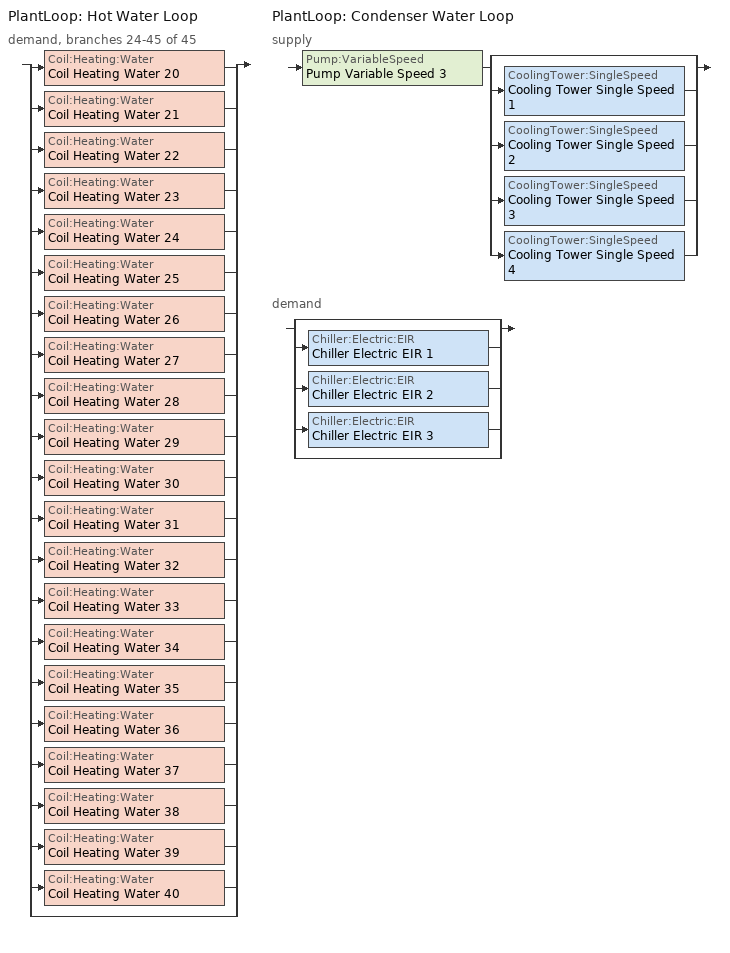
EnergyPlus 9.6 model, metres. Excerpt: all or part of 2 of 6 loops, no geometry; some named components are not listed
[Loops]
PlantLoop 'Hot Water Loop'
 demand, branches 24-45 of 45: split
  | Coil:Heating:Water 'Coil Heating Water 20'
  | Coil:Heating:Water 'Coil Heating Water 21'
  | Coil:Heating:Water 'Coil Heating Water 22'
  | Coil:Heating:Water 'Coil Heating Water 23'
  | Coil:Heating:Water 'Coil Heating Water 24'
  | Coil:Heating:Water 'Coil Heating Water 25'
  | Coil:Heating:Water 'Coil Heating Water 26'
  | Coil:Heating:Water 'Coil Heating Water 27'
  | Coil:Heating:Water 'Coil Heating Water 28'
  | Coil:Heating:Water 'Coil Heating Water 29'
  | Coil:Heating:Water 'Coil Heating Water 30'
  | Coil:Heating:Water 'Coil Heating Water 31'
  | Coil:Heating:Water 'Coil Heating Water 32'
  | Coil:Heating:Water 'Coil Heating Water 33'
  | Coil:Heating:Water 'Coil Heating Water 34'
  | Coil:Heating:Water 'Coil Heating Water 35'
  | Coil:Heating:Water 'Coil Heating Water 36'
  | Coil:Heating:Water 'Coil Heating Water 37'
  | Coil:Heating:Water 'Coil Heating Water 38'
  | Coil:Heating:Water 'Coil Heating Water 39'
  | Coil:Heating:Water 'Coil Heating Water 40'
  | bypass
PlantLoop 'Condenser Water Loop'
 supply: Pump:VariableSpeed 'Pump Variable Speed 3' > split
  | bypass
  | CoolingTower:SingleSpeed 'Cooling Tower Single Speed 1'
  | CoolingTower:SingleSpeed 'Cooling Tower Single Speed 2'
  | CoolingTower:SingleSpeed 'Cooling Tower Single Speed 3'
  | CoolingTower:SingleSpeed 'Cooling Tower Single Speed 4'
 demand: split
  | bypass
  | Chiller:Electric:EIR 'Chiller Electric EIR 1'
  | Chiller:Electric:EIR 'Chiller Electric EIR 2'
  | Chiller:Electric:EIR 'Chiller Electric EIR 3'
  | bypass
[Coil:Heating:Water] Availability Schedule=Always On Discrete; U-Factor Times Area Value W/K=Autosize; Maximum Water Flow Rate m3/s=Autosize; Performance Input Method=UFactorTimesAreaAndDesignWaterFlowRate; Rated Capacity W=Autosize; Rated Inlet Water Temperature C=82.2; Rated Inlet Air Temperature C=16.6; Rated Outlet Water Temperature C=71.1; Rated Outlet Air Temperature C=32.2; Rated Ratio for Air and Water Convection=0.5
Coil Heating Water 20; Coil Heating Water 21; Coil Heating Water 22; Coil Heating Water 23; Coil Heating Water 24; Coil Heating Water 25; Coil Heating Water 26; Coil Heating Water 27; Coil Heating Water 28; Coil Heating Water 29; Coil Heating Water 30; Coil Heating Water 31; Coil Heating Water 32; Coil Heating Water 33; Coil Heating Water 34; Coil Heating Water 35; Coil Heating Water 36; Coil Heating Water 37; Coil Heating Water 38; Coil Heating Water 39; Coil Heating Water 40
[PlantEquipmentList]
Condenser Water Loop Cooling Equipment List: CoolingTower:SingleSpeed, Cooling Tower Single Speed 1, CoolingTower:SingleSpeed, Cooling Tower Single Speed 2, CoolingTower:SingleSpeed, Cooling Tower Single Speed 3, CoolingTower:SingleSpeed, Cooling Tower Single Speed 4
[PlantLoop]
Condenser Water Loop: Fluid Type=Water; Plant Equipment Operation Scheme=Condenser Water Loop Operation Schemes; Maximum Loop Temperature=100; Minimum Loop Temperature=0; Maximum Loop Flow Rate=Autosize; Minimum Loop Flow Rate=0; Plant Loop Volume=Autocalculate; Load Distribution Scheme=Optimal; Plant Loop Demand Calculation Scheme=SingleSetpoint
[Sizing:Plant]
Condenser Water Loop: Loop Type=Condenser; Design Loop Exit Temperature=29.4; Loop Design Temperature Difference=5.6; Sizing Option=NonCoincident; Zone Timesteps in Averaging Window=1; Coincident Sizing Factor Mode=None
[Pump:VariableSpeed]
Pump Variable Speed 3: Design Maximum Flow Rate m3/s=Autosize; Design Pump Head Pa=179352; Design Power Consumption W=Autosize; Motor Efficiency=0.8; Fraction of Motor Inefficiencies to Fluid Stream=0; Coefficient 1 of the Part Load Performance Curve=0; Coefficient 2 of the Part Load Performance Curve=1; Coefficient 3 of the Part Load Performance Curve=0; Coefficient 4 of the Part Load Performance Curve=0; Design Minimum Flow Rate=0; Pump Control Type=Intermittent; Skin Loss Radiative Fraction=0.5; Design Power Sizing Method=PowerPerFlowPerPressure; Design Electric Power per Unit Flow Rate=348701.1; Design Shaft Power per Unit Flow Rate per Unit Head=1.28205; Design Minimum Flow Rate Fraction=0
[PlantEquipmentOperationSchemes]
Condenser Water Loop Operation Schemes: Control Scheme Object Type 1=PlantEquipmentOperation:CoolingLoad; Control Scheme Name 1=Condenser Water Loop Cooling Operation Scheme; Control Scheme Schedule Name 1=Always On Discrete
[PlantEquipmentOperation:CoolingLoad]
Condenser Water Loop Cooling Operation Scheme: Load Range Lower Limit 1=0; Load Range Upper Limit 1=1000000000; Range Equipment List Name 1=Condenser Water Loop Cooling Equipment List
[CoolingTower:SingleSpeed] Design Water Flow Rate m3/s=Autosize; Design Air Flow Rate m3/s=Autosize; Design Fan Power W=Autosize; Design U-Factor Times Area Value W/K=Autosize; Free Convection Regime Air Flow Rate m3/s=Autosize; Free Convection Regime Air Flow Rate Sizing Factor=0.1; Free Convection Regime U-Factor Times Area Value W/K=Autosize; Free Convection U-Factor Times Area Value Sizing Factor=0.1; Performance Input Method=UFactorTimesAreaAndDesignWaterFlowRate; Heat Rejection Capacity and Nominal Capacity Sizing Ratio=1.25; Free Convection Capacity W=0; Free Convection Nominal Capacity Sizing Factor=0.1; Design Inlet Air Dry-Bulb Temperature C=25.6; Design Inlet Air Wet-Bulb Temperature C=25.6; Design Approach Temperature deltaC=Autosize; Design Range Temperature deltaC=Autosize; Basin Heater Capacity W/K=0; Basin Heater Setpoint Temperature C=2; Evaporation Loss Mode=LossFactor; Evaporation Loss Factor percent/K=0.2; Drift Loss Percent percent=0.008; Blowdown Calculation Mode=ConcentrationRatio; Blowdown Concentration Ratio=3; Capacity Control=FanCycling; Number of Cells=1; Cell Control=MinimalCell; Cell Minimum  Water Flow Rate Fraction=0.33; Cell Maximum Water Flow Rate Fraction=2.5; Sizing Factor=1
Cooling Tower Single Speed 1; Cooling Tower Single Speed 2; Cooling Tower Single Speed 3; Cooling Tower Single Speed 4
[SetpointManager:FollowOutdoorAirTemperature]
Setpoint Manager Follow Outdoor Air Temperature 1: Control Variable=Temperature; Reference Temperature Type=OutdoorAirWetBulb; Offset Temperature Difference=1.5; Maximum Setpoint Temperature=80; Minimum Setpoint Temperature=6; Setpoint Node or NodeList=Node Condenser Water Deck Supply
[Schedule:Constant]
Always On Discrete: Hourly Value=1
